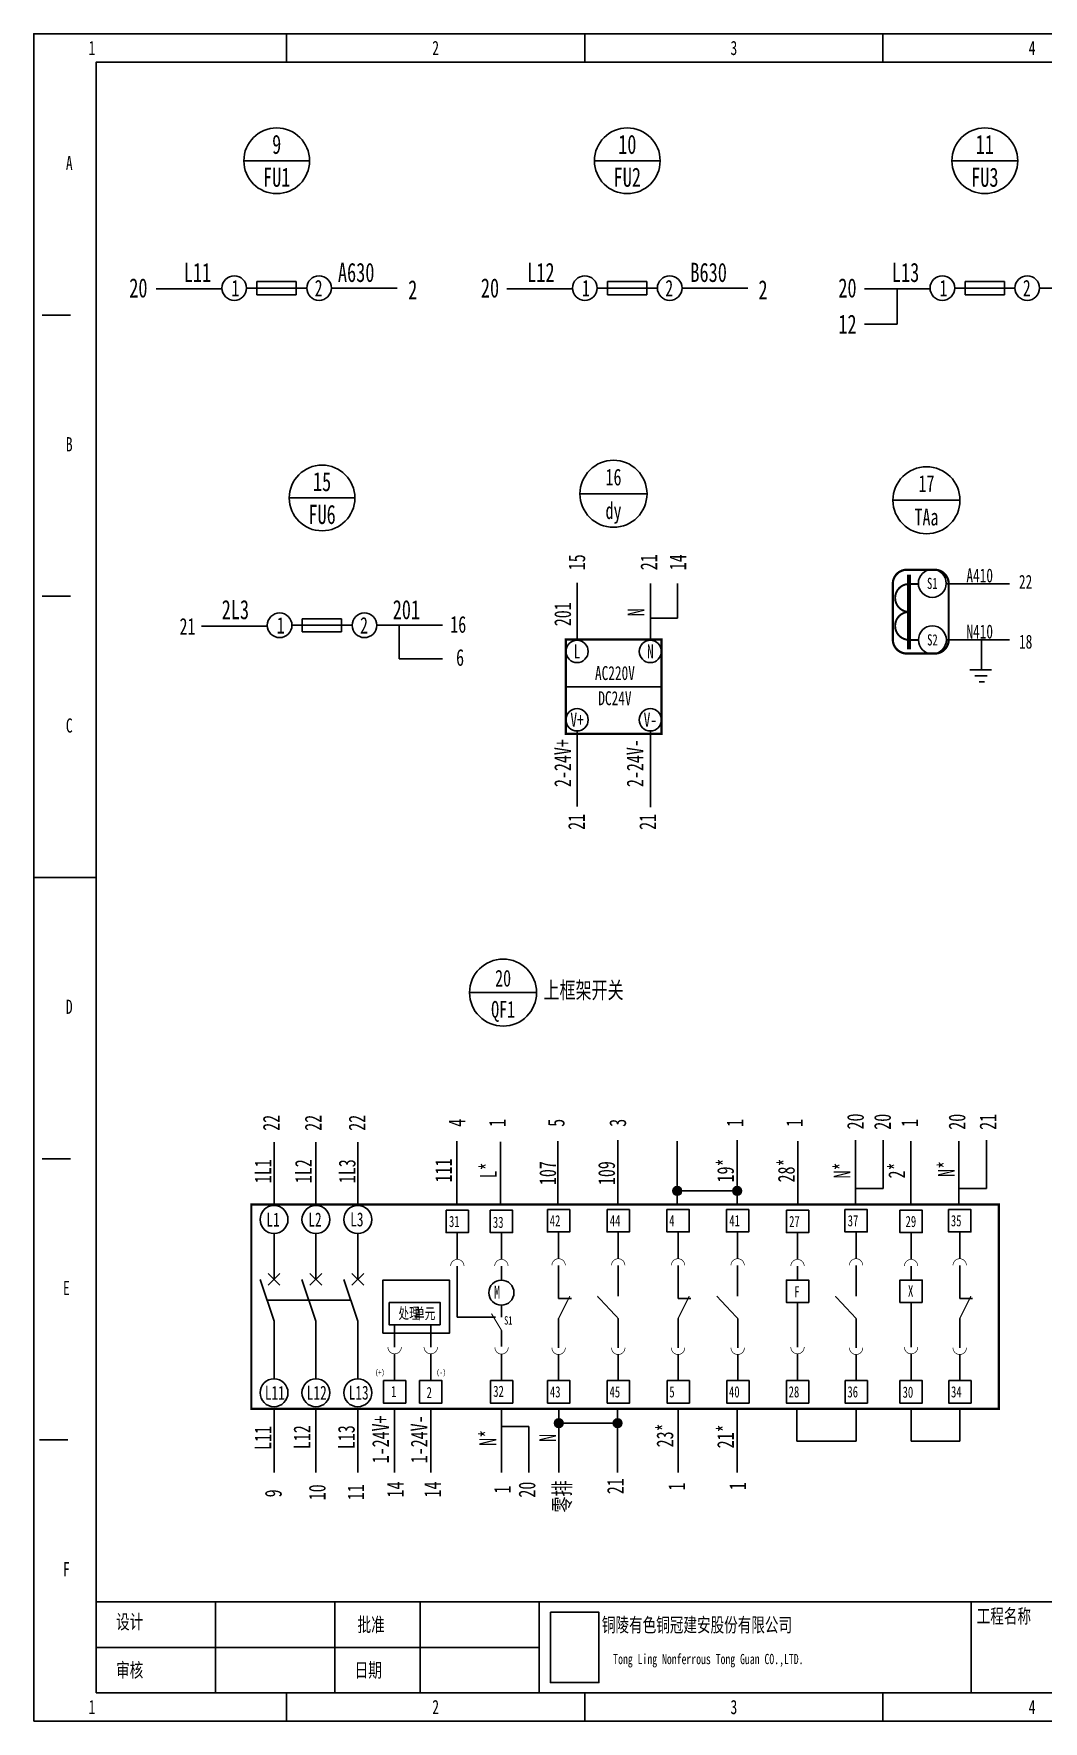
# Model space of a CAD drawing. Header units: millimetres. Extents: x 401220 to 2750366, y -101310 to 943175.
# Drawn here: x 1318062 to 1345826, y 174653 to 221053 of the extents above; entities that cross this region are included whole.
import ezdxf
from ezdxf.enums import TextEntityAlignment as Align

# ---------------------------------------------------------------- set-up
doc = ezdxf.new("R2010")
doc.units = ezdxf.units.MM
doc.styles.add('IDQSTYLE', font='NSimSun.ttf', dxfattribs={"width": 0.7})

msp = doc.modelspace()

# ---------------------------------------------------------------- hatches: boundary and pattern name
h = msp.add_hatch(color=256)
h.dxf.hatch_style = 1
h.paths.add_polyline_path([(1335880.8, 189234.7, 0.4142136), (1335760.5, 189355), (1335760.5, 189114.4, 0.4142136)])
h.paths.add_polyline_path([(1335760.5, 189355, 0.4142136), (1335640.2, 189234.7, 0.4142136), (1335760.5, 189114.4)])
h = msp.add_hatch(color=256)
h.dxf.hatch_style = 1
h.paths.add_polyline_path([(1337527.6, 189234.7, 0.4142136), (1337407.2, 189355), (1337407.2, 189114.4, 0.4142136)])
h.paths.add_polyline_path([(1337407.2, 189355, 0.4142136), (1337286.9, 189234.7, 0.4142136), (1337407.2, 189114.4)])
h = msp.add_hatch(color=256)
h.dxf.hatch_style = 1
h.paths.add_polyline_path([(1332621.1, 182848.7, 0.4142136), (1332500.8, 182969), (1332500.8, 182728.3, 0.4142136)])
h.paths.add_polyline_path([(1332500.8, 182969, 0.4142136), (1332380.4, 182848.7, 0.4142136), (1332500.8, 182728.3)])
h = msp.add_hatch(color=256)
h.dxf.hatch_style = 1
h.paths.add_polyline_path([(1334240.2, 182848.7, 0.4142136), (1334119.8, 182969), (1334119.8, 182728.3, 0.4142136)])
h.paths.add_polyline_path([(1334119.8, 182969, 0.4142136), (1333999.5, 182848.7, 0.4142136), (1334119.8, 182728.3)])

# ---------------------------------------------------------------- linework, layer by layer
at = {"ltscale": 4}
for p, q in [((1325014.2, 220271.6), (1325014.2, 221052.8)), ((1333216.1, 220271.6), (1333216.1, 221052.8)), ((1341418.1, 220271.6), (1341418.1, 221052.8)), ((1318296.4, 213319.5), (1319077.5, 213319.5)), ((1318296.4, 205586.2), (1319077.5, 205586.2)), ((1318062.1, 197853), (1319780.6, 197853)), ((1318296.4, 190119.7), (1319077.5, 190119.7)), ((1318218.3, 182386.5), (1318999.4, 182386.5)), ((1319780.6, 177934), (1381646.7, 177934)), ((1323061.3, 177934), (1323061.3, 175434.3)), ((1326342.1, 177934), (1326342.1, 175434.3)), ((1328685.5, 177934), (1328685.5, 175434.3)), ((1331966.3, 177934), (1331966.3, 175434.3)), ((1343839.6, 177934), (1343839.6, 175434.3)), ((1319780.6, 176684.2), (1331966.3, 176684.2)), ((1325014.2, 174653.2), (1325014.2, 175434.3)), ((1333216.1, 174653.2), (1333216.1, 175434.3)), ((1341418.1, 174653.2), (1341418.1, 175434.3))]:
    msp.add_line(p, q, dxfattribs=at)
for p, q in [((1323840.1, 217560.3), (1325647.1, 217560.3)), ((1333482.6, 217560.3), (1335289.6, 217560.3)), ((1343315.4, 217560.3), (1345122.4, 217560.3)), ((1323238.5, 214038.8), (1321431.5, 214038.8)), ((1323950, 214059.2), (1323915.1, 214059.2)), ((1323950, 214059.2), (1324198.6, 214059.2)), ((1324198.6, 214239.9), (1324198.6, 213878.5)), ((1325282.8, 214239.9), (1324198.6, 214239.9)), ((1324198.6, 214059.2), (1325282.8, 214059.2)), ((1325282.8, 213878.5), (1325282.8, 214239.9)), ((1325282.8, 214059.2), (1325544.1, 214059.2)), ((1325571.6, 214059.2), (1325410.2, 214059.2)), ((1326248.7, 214059.8), (1328055.8, 214059.8)), ((1332881, 214038.8), (1331074, 214038.8)), ((1333592.5, 214059.2), (1333557.6, 214059.2)), ((1333592.5, 214059.2), (1333841.1, 214059.2)), ((1333841.1, 214239.9), (1333841.1, 213878.5)), ((1334925.3, 214239.9), (1333841.1, 214239.9)), ((1333841.1, 214059.2), (1334925.3, 214059.2)), ((1334925.3, 213878.5), (1334925.3, 214239.9)), ((1334925.3, 214059.2), (1335186.6, 214059.2)), ((1335214.1, 214059.2), (1335052.7, 214059.2)), ((1335891.2, 214059.8), (1337698.3, 214059.8)), ((1342713.8, 214038.8), (1340906.8, 214038.8)), ((1341810.3, 214038.8), (1341810.3, 213069.8)), ((1343425.2, 214059.2), (1343390.4, 214059.2)), ((1343425.2, 214059.2), (1343673.9, 214059.2)), ((1343673.9, 214239.9), (1343673.9, 213878.5)), ((1344758.1, 214239.9), (1343673.9, 214239.9)), ((1343673.9, 214059.2), (1344758.1, 214059.2)), ((1344758.1, 213878.5), (1344758.1, 214239.9)), ((1344758.1, 214059.2), (1345019.3, 214059.2)), ((1345046.8, 214059.2), (1344885.4, 214059.2)), ((1345724, 214059.8), (1347531, 214059.8)), ((1324198.6, 213878.5), (1325282.8, 213878.5)), ((1333841.1, 213878.5), (1334925.3, 213878.5)), ((1343673.9, 213878.5), (1344758.1, 213878.5)), ((1341810.3, 213069.8), (1340906.8, 213069.8)), ((1333084.9, 208403.1), (1334928.3, 208403.1)), ((1325087.8, 208288.4), (1326894.9, 208288.4)), ((1341692.7, 208224.7), (1343536.1, 208224.7)), ((1333004.4, 204376.5), (1333004.4, 205959.6)), ((1335022.8, 204357.5), (1335022.8, 205940.6)), ((1335767.9, 204981.8), (1335767.9, 205940.6)), ((1343162.3, 205927.8), (1344159.1, 205927.8)), ((1343594.1, 205927.8), (1344590.8, 205927.8)), ((1343627.8, 205927.8), (1344624.6, 205927.8)), ((1343904.8, 205927.8), (1344901.6, 205927.8)), ((1324486.2, 204766.8), (1322679.2, 204766.8)), ((1325197.7, 204787.3), (1325162.8, 204787.3)), ((1325197.7, 204787.3), (1325446.3, 204787.3)), ((1325446.3, 204968), (1325446.3, 204606.6)), ((1326530.5, 204968), (1325446.3, 204968)), ((1325446.3, 204787.3), (1326530.5, 204787.3)), ((1326530.5, 204606.6), (1326530.5, 204968)), ((1326530.5, 204787.3), (1326791.8, 204787.3)), ((1326819.3, 204787.3), (1326657.9, 204787.3)), ((1327496.4, 204787.9), (1329303.5, 204787.9)), ((1328116.1, 204787.9), (1328116.1, 203864.2)), ((1335022.8, 204981.8), (1335767.9, 204981.8)), ((1325446.3, 204606.6), (1326530.5, 204606.6)), ((1343162.3, 204385.6), (1344159.1, 204385.6)), ((1343594.1, 204385.6), (1344590.8, 204385.6)), ((1343627.8, 204385.6), (1344624.6, 204385.6)), ((1343904.8, 204385.6), (1344901.6, 204385.6)), ((1344126.2, 204385.6), (1344126.2, 203562.6)), ((1328116.1, 203864.2), (1329303.5, 203864.2)), ((1343802.2, 203562.6), (1344398.3, 203562.6)), ((1343948, 203398.7), (1344287.7, 203398.7)), ((1344061, 203230.3), (1344208.5, 203230.3)), ((1332697.1, 203100.1), (1335327.1, 203100.1)), ((1333004.4, 200298.4), (1333004.4, 201881.5)), ((1335022.8, 200279.4), (1335022.8, 201862.5)), ((1333004.4, 199801.7), (1333004.4, 201384.8)), ((1335022.8, 199782.7), (1335022.8, 201365.8)), ((1330970.8, 194688.2), (1330049.1, 194688.2)), ((1330049.1, 194688.2), (1331892.5, 194688.2)), ((1324670.3, 188832.8), (1324670.3, 190580.1)), ((1325822.4, 188832.8), (1325822.4, 190580.1)), ((1326974.5, 188832.8), (1326974.5, 190580.1)), ((1329698.2, 188860.4), (1329698.2, 190607.7)), ((1330902.5, 188840.8), (1330902.5, 190588.1)), ((1332475.3, 188860.4), (1332475.3, 190607.7)), ((1334122, 188880), (1334122, 190627.3)), ((1335760.5, 188860.4), (1335760.5, 190607.7)), ((1337407.2, 188880), (1337407.2, 190627.3)), ((1339074.5, 188860.4), (1339074.5, 190607.7)), ((1340664.5, 188880), (1340664.5, 190627.3)), ((1341425.9, 189304.1), (1341425.9, 190627.3)), ((1342181.6, 188860.4), (1342181.6, 190607.7)), ((1343507, 188860.4), (1343507, 190607.7)), ((1344268.4, 189304.1), (1344268.4, 190627.3)), ((1337407.2, 189234.7), (1335760.5, 189234.7)), ((1340664.5, 189304.1), (1341425.9, 189304.1)), ((1343507, 189304.1), (1344268.4, 189304.1)), ((1324670.3, 186803.1), (1324670.3, 188064.8)), ((1325822.4, 186803.1), (1325822.4, 188064.8)), ((1326974.5, 186803.1), (1326974.5, 188064.8)), ((1329711.5, 188088.6), (1329711.5, 187351.3)), ((1330923.9, 188088.6), (1330923.9, 187351.3)), ((1332496.7, 188108.3), (1332496.7, 187370.9)), ((1334135.3, 188108.3), (1334135.3, 187370.9)), ((1335781.9, 188108.3), (1335781.9, 187370.9)), ((1337420.5, 188108.3), (1337420.5, 187370.9)), ((1339067.3, 188088.6), (1339067.3, 187351.3)), ((1340677.8, 188108.3), (1340677.8, 187370.9)), ((1342192, 188088.6), (1342192, 187351.3)), ((1343528.5, 188108.3), (1343528.5, 187370.9)), ((1324670.3, 187571.2), (1324670.3, 186803.1)), ((1325822.4, 187571.2), (1325822.4, 186803.1)), ((1326974.5, 187571.2), (1326974.5, 186803.1)), ((1329711.5, 187167), (1329711.5, 186782.9)), ((1329711.5, 185765.6), (1329711.5, 187167)), ((1330923.9, 187167), (1330923.9, 186782.9)), ((1332496.7, 186279.4), (1332496.7, 187186.6)), ((1334135.3, 186572.1), (1334135.3, 187186.6)), ((1334135.3, 187186.6), (1334135.3, 186341.7)), ((1335781.9, 186279.4), (1335781.9, 187186.6)), ((1337420.5, 186572.1), (1337420.5, 187186.6)), ((1337420.5, 187186.6), (1337420.5, 186341.7)), ((1339067.3, 187167), (1339067.3, 186782.9)), ((1340677.8, 186572.1), (1340677.8, 187186.6)), ((1340677.8, 187186.6), (1340677.8, 186341.7)), ((1342192, 187167), (1342192, 186782.9)), ((1343528.5, 186279.4), (1343528.5, 187186.6)), ((1324670.3, 185651), (1324286.3, 186803.1)), ((1324507.4, 186640.2), (1324833.3, 186966.1)), ((1324507.4, 186966.1), (1324833.3, 186640.2)), ((1325822.4, 185651), (1325438.4, 186803.1)), ((1325659.5, 186966.1), (1325985.4, 186640.2)), ((1325659.5, 186640.2), (1325985.4, 186966.1)), ((1326974.5, 185651), (1326590.5, 186803.1)), ((1326811.6, 186640.2), (1327137.5, 186966.1)), ((1326811.6, 186966.1), (1327137.5, 186640.2)), ((1324478.3, 186227.1), (1326782.5, 186227.1)), ((1329711.5, 186091.7), (1329711.5, 185765.6)), ((1330923.9, 186091.7), (1330923.9, 185765.6)), ((1332496.7, 186279.4), (1332851.9, 186279.4)), ((1335781.9, 186279.4), (1336137.1, 186279.4)), ((1339067.3, 184939.6), (1339067.3, 186168.5)), ((1342192, 184939.6), (1342192, 186168.5)), ((1343528.5, 186279.4), (1343883.7, 186279.4)), ((1324670.3, 185267), (1324670.3, 185651)), ((1324670.3, 185651), (1324670.3, 184069.2)), ((1325822.4, 185267), (1325822.4, 185651)), ((1325822.4, 185651), (1325822.4, 184069.2)), ((1326974.5, 185267), (1326974.5, 185651)), ((1326974.5, 185651), (1326974.5, 184069.2)), ((1329711.5, 185765.6), (1330764.9, 185765.6)), ((1332496.7, 185612.9), (1332496.7, 185728.1)), ((1332496.7, 185612.9), (1332496.7, 184921.6)), ((1334137.1, 185612.9), (1334137.1, 185728.1)), ((1334137.1, 185612.9), (1334137.1, 184921.6)), ((1335781.9, 185612.9), (1335781.9, 185728.1)), ((1335781.9, 185612.9), (1335781.9, 184921.6)), ((1337422.3, 185612.9), (1337422.3, 185728.1)), ((1337422.3, 185612.9), (1337422.3, 184921.6)), ((1340679.6, 185612.9), (1340679.6, 185728.1)), ((1340679.6, 185612.9), (1340679.6, 184921.6)), ((1343528.5, 185612.9), (1343528.5, 185728.1)), ((1343528.5, 185612.9), (1343528.5, 184921.6)), ((1324670.3, 184499), (1324670.3, 185267)), ((1325822.4, 184499), (1325822.4, 185267)), ((1325822.4, 184499), (1325822.4, 185267)), ((1326974.5, 184499), (1326974.5, 185267)), ((1326974.5, 184499), (1326974.5, 185267)), ((1327987.3, 184939.6), (1327987.3, 185554)), ((1328982.4, 184939.6), (1328982.4, 185554)), ((1330927.6, 185170), (1330927.6, 185400.4)), ((1330927.6, 185170), (1330927.6, 184955.8)), ((1327987.3, 184017.9), (1327987.3, 184755.3)), ((1328982.4, 184017.9), (1328982.4, 184755.3)), ((1330927.6, 184017.9), (1330927.6, 184749)), ((1332496.7, 183999.9), (1332496.7, 184737.3)), ((1334137.1, 183999.9), (1334137.1, 184737.3)), ((1335781.9, 183999.9), (1335781.9, 184737.3)), ((1337422.3, 183999.9), (1337422.3, 184737.3)), ((1339067.3, 184017.9), (1339067.3, 184755.3)), ((1340679.6, 183999.9), (1340679.6, 184737.3)), ((1342192, 184017.9), (1342192, 184755.3)), ((1343528.5, 183999.9), (1343528.5, 184737.3)), ((1324670.3, 181496.7), (1324670.3, 183243.9)), ((1325822.4, 181496.7), (1325822.4, 183243.9)), ((1326974.5, 181496.7), (1326974.5, 183243.9)), ((1327987.3, 181496.7), (1327987.3, 183243.9)), ((1328982.4, 181496.7), (1328982.4, 183243.9)), ((1330927.6, 181496.7), (1330927.6, 183243.9)), ((1332500.8, 181496.7), (1332500.8, 183243.9)), ((1334147.5, 182848.7), (1332500.8, 182848.7)), ((1334119.8, 181496.7), (1334119.8, 183243.9)), ((1335785.9, 181496.7), (1335785.9, 183243.9)), ((1337405, 181496.7), (1337405, 183243.9)), ((1339050.8, 183243.9), (1339050.8, 182353.1)), ((1340681.1, 182353.1), (1340681.1, 183243.9)), ((1342192, 183243.9), (1342192, 182353.1)), ((1343532.5, 182353.1), (1343532.5, 183243.9)), ((1330927.6, 182760.5), (1331674.7, 182760.5)), ((1331674.7, 182760.5), (1331674.7, 181496.7)), ((1339050.8, 182353.1), (1340681.1, 182353.1)), ((1342192, 182353.1), (1343532.5, 182353.1))]:
    msp.add_line(p, q)
for points in [[(1318062.1, 174653.2), (1382427.8, 174653.2), (1382427.8, 221052.8), (1318062.1, 221052.8)], [(1319780.6, 175434.3), (1381646.7, 175434.3), (1381646.7, 220271.6), (1319780.6, 220271.6)]]:
    msp.add_lwpolyline(points, close=True, dxfattribs=at)
at = {"const_width": 61.4}
msp.add_lwpolyline([(1342073.2, 204010.7), (1342841.2, 204010.7, 0.4142136), (1343225.3, 204394.8), (1343225.3, 205930.9, 0.4142136), (1342841.2, 206314.9), (1342073.2, 206314.9, 0.4142136), (1341689.1, 205930.9), (1341689.1, 204394.8, 0.4142136)], format="xyb", close=True, dxfattribs=at)
at = {"color": 7, "const_width": 107.5}
msp.add_lwpolyline([(1342136.7, 204131.1), (1342136.7, 206179.2)], dxfattribs=at)
at = {"color": 7, "const_width": 53.8}
for points in [[(1342136.7, 205155.2, -1), (1342136.7, 205923.2), (1342392.7, 205923.2)], [(1342392.7, 204387.1), (1342136.7, 204387.1, -1), (1342136.7, 205155.2, -2.4142136)]]:
    msp.add_lwpolyline(points, format="xyb", dxfattribs=at)
at = {"const_width": 61.4}
for points in [[(1332697.1, 201804.7), (1335327.1, 201804.7), (1335327.1, 204395.6), (1332697.1, 204395.6)], [(1324045.6, 183243.9), (1344603.9, 183243.9), (1344603.9, 188860.4), (1324045.6, 188860.4)]]:
    msp.add_lwpolyline(points, close=True, dxfattribs=at)
for points in [[(1329404.3, 188703.1), (1330018.7, 188703.1), (1330018.7, 188088.6), (1329404.3, 188088.6)], [(1330616.7, 188703.1), (1331231.1, 188703.1), (1331231.1, 188088.6), (1330616.7, 188088.6)], [(1332189.5, 188722.7), (1332804, 188722.7), (1332804, 188108.3), (1332189.5, 188108.3)], [(1333828.1, 188722.7), (1334442.6, 188722.7), (1334442.6, 188108.3), (1333828.1, 188108.3)], [(1335474.7, 188722.7), (1336089.2, 188722.7), (1336089.2, 188108.3), (1335474.7, 188108.3)], [(1337113.3, 188722.7), (1337727.8, 188722.7), (1337727.8, 188108.3), (1337113.3, 188108.3)], [(1338760.1, 188703.1), (1339374.5, 188703.1), (1339374.5, 188088.6), (1338760.1, 188088.6)], [(1340370.6, 188722.7), (1340985, 188722.7), (1340985, 188108.3), (1340370.6, 188108.3)], [(1341884.8, 188703.1), (1342499.2, 188703.1), (1342499.2, 188088.6), (1341884.8, 188088.6)], [(1343221.2, 188722.7), (1343835.7, 188722.7), (1343835.7, 188108.3), (1343221.2, 188108.3)], [(1327665.3, 185323.6), (1329494.7, 185323.6), (1329494.7, 186782.2), (1327665.3, 186782.2)], [(1339374.5, 186168.5), (1338760.1, 186168.5), (1338760.1, 186782.9), (1339374.5, 186782.9)], [(1342499.2, 186168.5), (1341884.8, 186168.5), (1341884.8, 186782.9), (1342499.2, 186782.9)], [(1327833.7, 186168.5), (1329238.8, 186168.5), (1329238.8, 185554), (1327833.7, 185554)], [(1327680.1, 184017.9), (1328294.6, 184017.9), (1328294.6, 183403.5), (1327680.1, 183403.5)], [(1328675.2, 184017.9), (1329289.6, 184017.9), (1329289.6, 183403.5), (1328675.2, 183403.5)], [(1330620.4, 184017.9), (1331234.8, 184017.9), (1331234.8, 183403.5), (1330620.4, 183403.5)], [(1332193.5, 184017.9), (1332808, 184017.9), (1332808, 183403.5), (1332193.5, 183403.5)], [(1333833.9, 184017.9), (1334448.4, 184017.9), (1334448.4, 183403.5), (1333833.9, 183403.5)], [(1335478.7, 184017.9), (1336093.2, 184017.9), (1336093.2, 183403.5), (1335478.7, 183403.5)], [(1337119.1, 184017.9), (1337733.6, 184017.9), (1337733.6, 183403.5), (1337119.1, 183403.5)], [(1338760.1, 184017.9), (1339374.5, 184017.9), (1339374.5, 183403.5), (1338760.1, 183403.5)], [(1340376.4, 184017.9), (1340990.8, 184017.9), (1340990.8, 183403.5), (1340376.4, 183403.5)], [(1341884.8, 184017.9), (1342499.2, 184017.9), (1342499.2, 183403.5), (1341884.8, 183403.5)], [(1343225.3, 184017.9), (1343839.7, 184017.9), (1343839.7, 183403.5), (1343225.3, 183403.5)], [(1332271.9, 177650), (1333605.1, 177650), (1333605.1, 175717.7), (1332271.9, 175717.7)]]:
    msp.add_lwpolyline(points, close=True)
at = {"const_width": 18.4}
for points in [[(1329895.9, 187167, 1), (1329527.2, 187167, 1)], [(1331108.2, 187167, 1), (1330739.6, 187167, 1)], [(1332681.1, 187186.6, 1), (1332312.4, 187186.6, 1)], [(1334319.7, 187186.6, 1), (1333951, 187186.6, 1)], [(1335966.3, 187186.6, 1), (1335597.6, 187186.6, 1)], [(1337604.9, 187186.6, 1), (1337236.2, 187186.6, 1)], [(1339251.6, 187167, 1), (1338883, 187167, 1)], [(1340862.1, 187186.6, 1), (1340493.4, 187186.6, 1)], [(1342376.3, 187167, 1), (1342007.7, 187167, 1)], [(1343712.8, 187186.6, 1), (1343344.1, 187186.6, 1)], [(1327803, 184939.6, 1), (1328171.7, 184939.6, 1)], [(1328798.1, 184939.6, 1), (1329166.7, 184939.6, 1)], [(1330743.3, 184933.3, 1), (1331111.9, 184933.3)], [(1332312.4, 184921.6, 1), (1332681.1, 184921.6, 1)], [(1333952.8, 184921.6, 1), (1334321.5, 184921.6, 1)], [(1335597.6, 184921.6, 1), (1335966.3, 184921.6, 1)], [(1337238, 184921.6, 1), (1337606.7, 184921.6, 1)], [(1338883, 184939.6, 1), (1339251.6, 184939.6, 1)], [(1340495.2, 184921.6, 1), (1340863.9, 184921.6, 1)], [(1342007.7, 184939.6, 1), (1342376.3, 184939.6, 1)], [(1343344.1, 184921.6, 1), (1343712.8, 184921.6, 1)]]:
    msp.add_lwpolyline(points, format="xyb", dxfattribs=at)
at = {"const_width": 32.3}
for points in [[(1332496.7, 185728.1), (1332806.3, 186341.7)], [(1334137.1, 185728.1), (1333562.6, 186341.7)], [(1335781.9, 185728.1), (1336091.4, 186341.7)], [(1337422.3, 185728.1), (1336847.8, 186341.7)], [(1340679.6, 185728.1), (1340105, 186341.7)], [(1343528.5, 185728.1), (1343838, 186341.7)], [(1330927.6, 185400.4), (1330651.1, 185861.3)]]:
    msp.add_lwpolyline(points, dxfattribs=at)
for centre, radius in [((1324743.6, 217560.3), 903.5), ((1334386.1, 217560.3), 903.5), ((1344218.9, 217560.3), 903.5), ((1323576.3, 214059.2), 338.8), ((1325910.4, 214059.2), 338.8), ((1333218.8, 214059.2), 338.8), ((1335552.9, 214059.2), 338.8), ((1343051.6, 214059.2), 338.8), ((1345385.6, 214059.2), 338.8), ((1334006.6, 208403.1), 921.7), ((1325991.3, 208288.4), 903.5), ((1342614.4, 208224.7), 921.7), ((1342774.8, 205939.9), 384), ((1324824, 204787.3), 338.8), ((1327158.1, 204787.3), 338.8), ((1342777.4, 204387.1), 384), ((1333004.4, 204069.3), 307.2), ((1335019.9, 204069.3), 307.2), ((1333004.4, 202188.7), 307.2), ((1335019.9, 202188.7), 307.2), ((1330970.8, 194688.2), 921.7), ((1335760.5, 189234.7), 120.3), ((1337407.2, 189234.7), 120.3), ((1324670.3, 188448.8), 384), ((1325822.4, 188448.8), 384), ((1326974.5, 188448.8), 384), ((1330923.9, 186437.3), 345.6), ((1324670.3, 183685.1), 384), ((1325822.4, 183685.1), 384), ((1326974.5, 183685.1), 384), ((1332500.8, 182848.7), 120.3), ((1334119.8, 182848.7), 120.3)]:
    msp.add_circle(centre, radius)

# ---------------------------------------------------------------- texts
at = {"style": 'IDQSTYLE', "width": 0.7}
for s, p in [('1', (1319663.4, 220349.7)), ('2', (1329115.2, 220349.7)), ('3', (1337317.1, 220349.7)), ('4', (1345519, 220349.7)), ('A', (1319038.5, 217186.1)), ('B', (1319038.5, 209452.9)), ('C', (1319038.5, 201719.6)), ('D', (1319038.5, 193986.4)), ('E', (1318960.4, 186253.1)), ('F', (1318960.4, 178519.8)), ('1', (1319663.4, 174731.3)), ('2', (1329115.2, 174731.3)), ('3', (1337317.1, 174731.3)), ('4', (1345519, 174731.3))]:
    msp.add_text(s, height=391.3, dxfattribs=at).set_placement(p, align=Align.BOTTOM_CENTER)
for s, height, p in [('9', 527, (1324743.6, 218012.1)), ('10', 527.05, (1334386.1, 218012.1)), ('11', 527.05, (1344218.9, 218012.1)), ('FU1', 527.05, (1324743.6, 217108.6)), ('FU2', 527.05, (1334386.1, 217108.6)), ('FU3', 527.05, (1344218.9, 217108.6)), ('L11', 527.05, (1322565.1, 214491.1)), ('A630', 527.05, (1326929.9, 214491.1)), ('L12', 527.05, (1332009, 214491.1)), ('B630', 527.05, (1336623.4, 214491.1)), ('L13', 527.05, (1342040.1, 214491.1)), ('20', 527.05, (1320939.8, 214064)), ('2', 527, (1328485.1, 214011.7)), ('20', 527.05, (1330610.1, 214064)), ('2', 527, (1338118.1, 214011.7)), ('20', 527.05, (1340440.7, 214064)), ('12', 527.05, (1340440.7, 213066.6)), ('15', 527.05, (1325991.3, 208740.2)), ('16', 460.84, (1334006.6, 208863.9)), ('17', 460.84, (1342614.4, 208685.5)), ('FU6', 527.05, (1325991.3, 207836.6)), ('dy', 460.84, (1334006.6, 207942.2)), ('TAa', 460.84, (1342614.4, 207763.9)), ('S1', 307.22, (1342774.8, 205939.9)), ('A410', 384.03, (1344077.9, 206158.2)), ('22', 384.03, (1345339.8, 205982.8)), ('2L3', 527.05, (1323607.2, 205219.2)), ('201', 527.05, (1328310.6, 205219.2)), ('21', 460.84, (1322290.9, 204757.7)), ('16', 460.84, (1329736.7, 204813.1)), ('N410', 384.03, (1344077.9, 204616)), ('S2', 307.22, (1342777.4, 204387.1)), ('18', 384.03, (1345342.2, 204338.4)), ('6', 460.8, (1329787.4, 203904.8)), ('20', 460.84, (1330970.8, 195084)), ('上框架开关', 460.84, (1333182.9, 194755.3)), ('QF1', 460.84, (1330970.8, 194227.3))]:
    msp.add_text(s, height=height, dxfattribs=at).set_placement(p, align=Align.MIDDLE_CENTER)
for s, height, p in [('1', 451.8, (1323498.9, 213833.3)), ('2', 451.8, (1325789.9, 213833.3)), ('1', 451.8, (1333141.4, 213833.3)), ('2', 451.8, (1335432.4, 213833.3)), ('1', 451.8, (1342974.1, 213833.3)), ('2', 451.8, (1345265.2, 213833.3)), ('1', 451.8, (1324746.6, 204561.4)), ('2', 451.8, (1327037.6, 204561.4)), ('31', 307.22, (1329481.1, 188242.3)), ('33', 307.22, (1330689.3, 188219.8)), ('42', 307.22, (1332253, 188261.9)), ('44', 307.22, (1333904.9, 188261.9)), ('4', 307.2, (1335538.2, 188261.9)), ('41', 307.22, (1337190.1, 188261.9)), ('27', 307.22, (1338836.9, 188242.3)), ('37', 307.22, (1340447.4, 188261.9)), ('29', 307.22, (1342038.4, 188242.3)), ('35', 307.22, (1343284.7, 188261.9)), ('M', 359.5, (1330718.3, 186272.7)), ('F', 307.2, (1338977.2, 186308.9)), ('X', 307.2, (1342106, 186331.4)), ('处理', 307.22, (1328091.4, 185716.6)), ('单元', 307.22, (1328520.5, 185711)), ('S1', 230.42, (1330997.9, 185560.3)), ('(+)', 153.61, (1327449.7, 184171.5)), ('(-)', 153.61, (1329136, 184171.5)), ('1', 307.2, (1327891.4, 183566.6)), ('2', 307.2, (1328866.7, 183538.4)), ('32', 307.22, (1330698.5, 183573.1)), ('43', 307.22, (1332257, 183557.1)), ('45', 307.22, (1333897.4, 183557.1)), ('5', 307.2, (1335542.2, 183557.1)), ('40', 307.22, (1337182.6, 183557.1)), ('28', 307.22, (1338823.6, 183557.1)), ('36', 307.22, (1340439.8, 183557.1)), ('30', 307.22, (1341957.1, 183548.3)), ('34', 307.22, (1343288.7, 183557.1))]:
    msp.add_text(s, height=height, dxfattribs=at).set_placement(p)
for s, p in [('框架断路器配套', (1333084.9, 208403.1)), ('框架断路器配套', (1341692.7, 208224.7)), ('RMW2-3P bse4', (1330061.8, 193913.5))]:
    msp.add_text(s, height=0.154, dxfattribs=at).set_placement(p, align=Align.MIDDLE_LEFT)
for s, height, p in [('15', 460.84, (1332995.8, 206520.3)), ('21', 460.84, (1334978.5, 206520.3)), ('14', 460.84, (1335776.4, 206520.3)), ('201', 460.84, (1332607.2, 205091.5)), ('N', 460.8, (1334622.6, 205145)), ('2-24V+', 460.84, (1332607.2, 200997.7)), ('2-24V-', 460.84, (1334599, 200997.7)), ('21', 460.84, (1332988.7, 199381.7)), ('21', 460.84, (1334945.7, 199381.7)), ('22', 460.84, (1324594.6, 191107.9)), ('22', 460.84, (1325746.1, 191107.9)), ('22', 460.84, (1326953, 191107.9)), ('4', 460.8, (1329702.3, 191107.9)), ('1', 460.8, (1330809.2, 191104.7)), ('5', 460.8, (1332428.4, 191107.9)), ('3', 460.8, (1334122.9, 191107.9)), ('1', 460.8, (1337347.9, 191104.7)), ('1', 460.8, (1338982.6, 191104.7)), ('20', 460.84, (1340659.7, 191144.6)), ('20', 460.84, (1341403.7, 191136.5)), ('1', 460.8, (1342148.7, 191104.7)), ('20', 460.84, (1343452.8, 191136.5)), ('21', 460.84, (1344303.7, 191133.7)), ('1L1', 460.84, (1324364.1, 189776.3)), ('1L2', 460.84, (1325478.1, 189776.3)), ('1L3', 460.84, (1326679.3, 189776.3)), ('111', 460.84, (1329331.7, 189798.6)), ('L*', 460.84, (1330562.7, 189798.6)), ('107', 460.84, (1332195.9, 189723.9)), ('109', 460.84, (1333815.1, 189723.9)), ('19*', 460.84, (1337086.7, 189797.2)), ('28*', 460.84, (1338758.4, 189797.2)), ('N*', 460.84, (1340293.9, 189797.2)), ('2*', 460.84, (1341795.5, 189797.2)), ('N*', 460.84, (1343158.2, 189839.4)), ('1-24V+', 460.84, (1327599.1, 182404)), ('1-24V-', 460.84, (1328660.2, 182404.3)), ('L11', 460.84, (1324364.1, 182441.5)), ('L12', 460.84, (1325437.9, 182463.7)), ('L13', 460.84, (1326658.7, 182463.7)), ('N*', 460.84, (1330550.6, 182444.5)), ('N', 460.8, (1332195.9, 182444.5)), ('23*', 460.84, (1335419.9, 182513.3)), ('21*', 460.84, (1337086.7, 182485.9)), ('9', 460.8, (1324649.8, 180918.5)), ('10', 460.84, (1325856.8, 180948.8)), ('11', 460.84, (1326919, 180952.1)), ('14', 460.84, (1328006.7, 181024.9)), ('14', 460.84, (1329029.8, 181024.9)), ('1', 460.8, (1330949.8, 181024.9)), ('20', 460.84, (1331626.2, 181021.4)), ('零排', 460.84, (1332590.2, 180831.7)), ('21', 460.84, (1334058.9, 181115.6)), ('1', 460.8, (1335742.3, 181108.3)), ('1', 460.8, (1337423.4, 181119.1))]:
    msp.add_text(s, height=height, rotation=90, dxfattribs=at).set_placement(p, align=Align.MIDDLE_CENTER)
for s, height, p in [('L', 384, (1333004.4, 204069.3)), ('N', 384, (1335019.9, 204069.3)), ('AC220V', 384.03, (1334045.9, 203474.6)), ('DC24V', 384.03, (1334045.9, 202782.9)), ('V+', 384.03, (1333004.4, 202188.7)), ('V-', 384.03, (1335019.9, 202188.7)), ('L1', 384.03, (1324644.6, 188448.8)), ('L2', 384.03, (1325796.7, 188448.8)), ('L3', 384.03, (1326948.8, 188448.8)), ('L11', 384.03, (1324693.9, 183685.1)), ('L12', 384.03, (1325846, 183685.1)), ('L13', 384.03, (1326998.1, 183685.1))]:
    msp.add_text(s, height=height, dxfattribs=at).set_placement(p, align=Align.MIDDLE)
for s, p in [('工程名称', (1343995.8, 177231)), ('设计', (1320327.4, 177074.7)), ('批准', (1326967, 176996.6)), ('审核', (1320327.4, 175746.8)), ('日期', (1326888.9, 175746.8))]:
    msp.add_text(s, height=391.35, dxfattribs=at).set_placement(p, align=Align.BOTTOM_LEFT)
for s, height, p in [('铜陵有色铜冠建安股份有限公司', 391.35, (1333686.5, 177498.8)), ('Tong Ling Nonferrous Tong Guan CO.,LTD.', 281.772, (1333999, 176505.3))]:
    msp.add_text(s, height=height, dxfattribs=at).set_placement(p, align=Align.TOP_LEFT)

doc.saveas('drawing.dxf')
